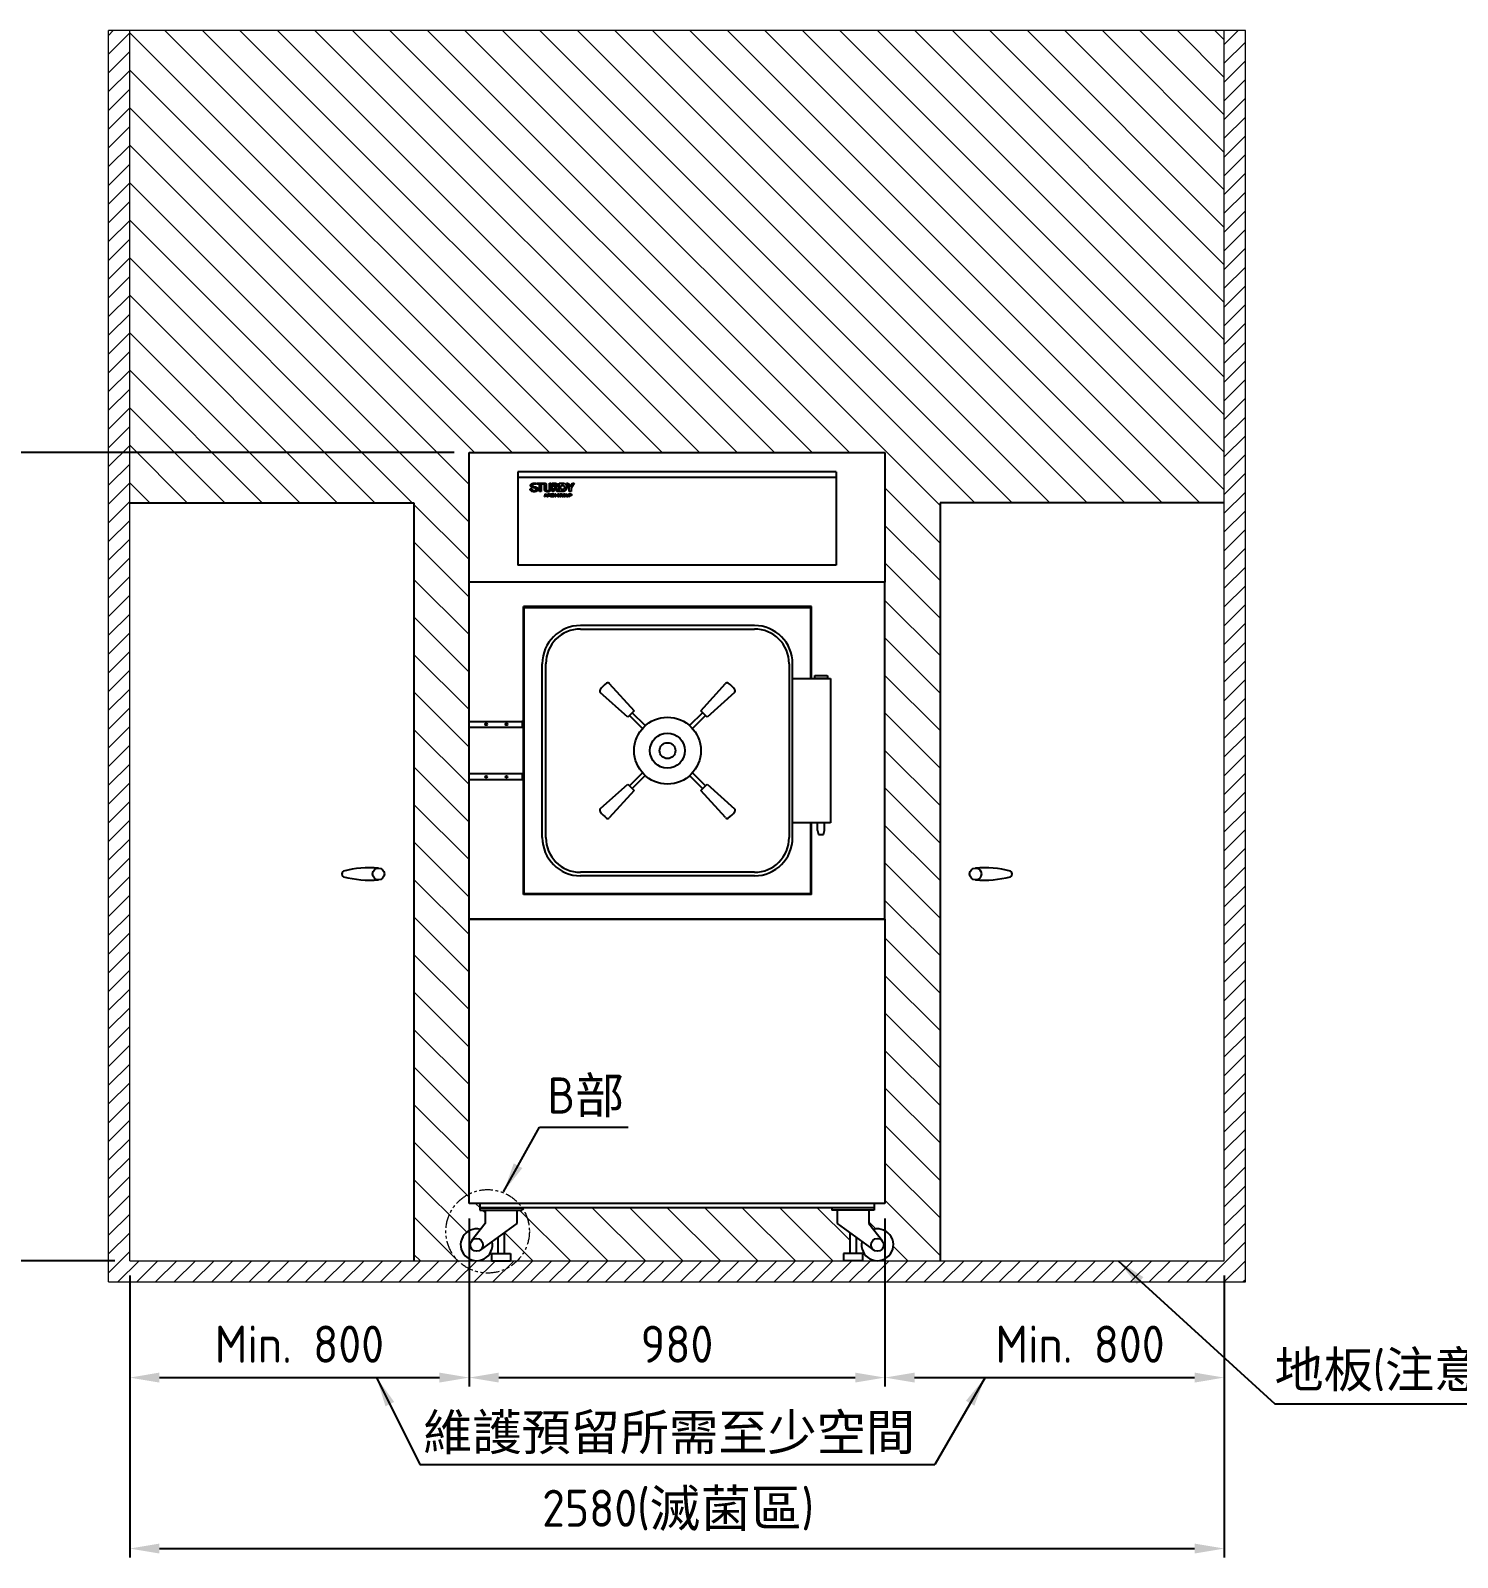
# Model space of a CAD drawing. Header units: millimetres. Extents: x -215875 to 13185, y -2277 to 9270.
# Drawn here: x 4454 to 7818, y 2066 to 5666 of the extents above; entities that cross this region are included whole.
import ezdxf

# ---------------------------------------------------------------- set-up
doc = ezdxf.new("R2010")
doc.units = ezdxf.units.MM
doc.header["$MEASUREMENT"] = 0
doc.linetypes.add('HIDDEN', pattern=[9.525, 6.35, -3.175])
doc.linetypes.add('PHANTOM2', pattern=[31.75, 15.875, -3.175, 3.175, -3.175, 3.175, -3.175])
doc.layers.get('0').update_dxf_attribs({"lineweight": 25})
for name, color, linetype, lineweight in [('D', 3, 'Continuous', 13), ('H', 2, 'HIDDEN', 15), ('S', 4, 'Continuous', 15)]:
    doc.layers.add(name, color=color, linetype=linetype, lineweight=lineweight)
doc.styles.get("Standard").update_dxf_attribs({"font": 'KAIU.TTF'})
doc.styles.add('STU25', font='isocp2.shx')
doc.dimstyles.new('STU25', dxfattribs={"dimscale": 35, "dimtxt": 2.5, "dimasz": 2, "dimexe": 0.6, "dimexo": 1, "dimgap": 1, "dimtad": 1, "dimdsep": 46, "dimtxsty": 'STU25', "dimcen": 2, "dimazin": 2, "dimtfac": 1, "dimtmove": 0, "dimatfit": 3, "dimfxl": 0, "dimtolj": 1, "dimtzin": 0, "dimarcsym": 0})
doc.dimstyles.new('STU25$7', dxfattribs={"dimscale": 35, "dimtxt": 2.5, "dimasz": 2, "dimexe": 1.25, "dimexo": 0.625, "dimgap": 1, "dimtad": 0, "dimdec": 4, "dimdsep": 46, "dimtxsty": 'STU25', "dimcen": 2.5, "dimazin": 2, "dimtfac": 1, "dimtdec": 4, "dimtmove": 0, "dimatfit": 3, "dimfxl": 0, "dimtolj": 1, "dimtzin": 0, "dimarcsym": 0})
pattern_1 = [(135, (189720.45, 3503.43), (-44.194174, -44.194174), [])]

# ---------------------------------------------------------------- blocks, each defined once
blk = doc.blocks.new('*D3')
at = {"layer": 'D', "color": 0, "lineweight": -2}
for p, q in [((4688, 2730.7), (4688, 2066.3)), ((7268, 2730.7), (7268, 2066.3)), ((4758, 2087.3), (7198, 2087.3))]:
    blk.add_line(p, q, dxfattribs=at)
at = {"layer": 'D', "color": 0}
for points in [[(4758, 2098.9), (4758, 2075.6), (4688, 2087.3)], [(7198, 2075.6), (7198, 2098.9), (7268, 2087.3)]]:
    blk.add_solid(points, dxfattribs=at)
at = {"layer": 'Defpoints', "color": 0}
for p in [(4688, 2765.7), (7268, 2765.7), (7268, 2087.3)]:
    blk.add_point(p, dxfattribs=at)
at = {"layer": 'D', "color": 0, "insert": (5980.5, 2177.4), "char_height": 87.5, "attachment_point": 5, "style": 'STU25'}
blk.add_mtext('\\A1;2580({\\f標楷體|b0|i0|c136|p65;滅菌區})', dxfattribs=at)
blk = doc.blocks.new('*D5')
at = {"layer": 'D', "color": 0, "lineweight": -2}
for p, q in [((5488, 2748.7), (5488, 2469.3)), ((4688, 2730.7), (4688, 2469.3)), ((4758, 2490.3), (5418, 2490.3))]:
    blk.add_line(p, q, dxfattribs=at)
at = {"layer": 'D', "color": 0}
for points in [[(4758, 2502), (4758, 2478.6), (4688, 2490.3)], [(5418, 2478.6), (5418, 2502), (5488, 2490.3)]]:
    blk.add_solid(points, dxfattribs=at)
at = {"layer": 'Defpoints', "color": 0}
for p in [(5488, 2783.7), (4688, 2765.7), (5488, 2490.3)]:
    blk.add_point(p, dxfattribs=at)
at = {"layer": 'D', "color": 0, "insert": (5088, 2569.1), "char_height": 87.5, "attachment_point": 5, "style": 'STU25'}
blk.add_mtext('\\A1;Min. 800', dxfattribs=at)
blk = doc.blocks.new('*D6')
at = {"layer": 'D', "color": 0, "lineweight": -2}
for p, q in [((6468, 2865.7), (6468, 2469.3)), ((7268, 2730.7), (7268, 2469.3)), ((6538, 2490.3), (7198, 2490.3))]:
    blk.add_line(p, q, dxfattribs=at)
at = {"layer": 'D', "color": 0}
for points in [[(6538, 2502), (6538, 2478.6), (6468, 2490.3)], [(7198, 2478.6), (7198, 2502), (7268, 2490.3)]]:
    blk.add_solid(points, dxfattribs=at)
at = {"layer": 'Defpoints', "color": 0}
for p in [(6468, 2900.7), (7268, 2765.7), (7268, 2490.3)]:
    blk.add_point(p, dxfattribs=at)
at = {"layer": 'D', "color": 0, "insert": (6928, 2569.1), "char_height": 87.5, "attachment_point": 5, "style": 'STU25'}
blk.add_mtext('\\A1;Min. 800', dxfattribs=at)
blk = doc.blocks.new('*D18')
at = {"layer": 'D', "color": 0, "lineweight": -2}
for p, q in [((5488, 2865.7), (5488, 2469.3)), ((6468, 2865.7), (6468, 2469.3)), ((5558, 2490.3), (6398, 2490.3))]:
    blk.add_line(p, q, dxfattribs=at)
at = {"layer": 'D', "color": 0}
for points in [[(5558, 2502), (5558, 2478.6), (5488, 2490.3)], [(6398, 2478.6), (6398, 2502), (6468, 2490.3)]]:
    blk.add_solid(points, dxfattribs=at)
at = {"layer": 'Defpoints', "color": 0}
for p in [(5488, 2900.7), (6468, 2900.7), (6468, 2490.3)]:
    blk.add_point(p, dxfattribs=at)
at = {"layer": 'D', "color": 0, "insert": (5978, 2569.1), "char_height": 87.5, "attachment_point": 5, "style": 'STU25'}
blk.add_mtext('\\A1;980', dxfattribs=at)
blk = doc.blocks.new('*D26')
at = {"layer": 'D', "color": 0, "lineweight": -2}
for p, q in [((5453, 4670.7), (4385.6, 4670.7)), ((4406.6, 4600.7), (4406.6, 2835.7)), ((4653, 2765.7), (4385.6, 2765.7))]:
    blk.add_line(p, q, dxfattribs=at)
at = {"layer": 'D', "color": 0}
for points in [[(4418.3, 4600.7), (4394.9, 4600.7), (4406.6, 4670.7)], [(4394.9, 2835.7), (4418.3, 2835.7), (4406.6, 2765.7)]]:
    blk.add_solid(points, dxfattribs=at)
at = {"layer": 'Defpoints', "color": 0}
for p in [(5488, 4670.7), (4406.6, 2765.7), (4688, 2765.7)]:
    blk.add_point(p, dxfattribs=at)
at = {"layer": 'D', "color": 0, "insert": (4327.9, 3718.2), "char_height": 87.5, "attachment_point": 5, "rotation": 90, "style": 'STU25'}
blk.add_mtext('\\A1;1905', dxfattribs=at)

msp = doc.modelspace()

# ---------------------------------------------------------------- hatches: boundary and pattern name
at = {"layer": 'D', "ltscale": 10}
h = msp.add_hatch(dxfattribs=at)
h.set_pattern_fill('ANSI31', color=256, scale=500, angle=90, style=0)
h.set_pattern_definition(pattern_1)
h.paths.add_polyline_path([(7268.036, 4775.699), (7268.036, 5665.699), (4688.036, 5665.699), (4688.036, 4552.634), (5358.036, 4552.634), (5358.036, 2765.699), (5505.536, 2765.699, -1.1342424), (5514.859, 2839.522), (5525.536, 2853.199), (5525.536, 2885.199), (5513.036, 2885.199), (5513.036, 2890.699), (5513.036, 2900.699), (5488.036, 2900.699), (5488.036, 3570.699), (5488.036, 3901.199), (5488.036, 3968.199), (5488.036, 4035.199), (5488.036, 4365.699), (5488.036, 4670.699), (6468.036, 4670.699), (6468.036, 4365.699), (6468.036, 3570.699), (6468.036, 2900.699), (6443.036, 2900.699), (6443.036, 2890.699), (6443.036, 2885.199), (6430.536, 2885.199), (6430.536, 2853.199), (6441.212, 2839.522, -1.1342424), (6450.536, 2765.699), (6598.036, 2765.699), (6598.036, 4552.634), (7268.036, 4552.634), (7268.036, 4765.699)])
h = msp.add_hatch(dxfattribs=at)
h.set_pattern_fill('ANSI31', color=256, scale=500, angle=90, style=0)
h.set_pattern_definition(pattern_1)
h.paths.add_polyline_path([(6385.536, 2782.699), (6385.536, 2831.57), (6355.536, 2853.199), (6355.536, 2885.199), (6343.036, 2885.199), (6343.036, 2890.699), (5613.036, 2890.699), (5613.036, 2885.199), (5600.536, 2885.199), (5600.536, 2853.199), (5570.536, 2831.57), (5570.536, 2782.699), (5585.536, 2782.699), (5585.536, 2765.699), (6370.536, 2765.699), (6370.536, 2782.699)])
at = {"layer": 'H'}
h = msp.add_hatch(dxfattribs=at)
h.set_pattern_fill('ANSI31', color=256, scale=250, style=0)
h.set_pattern_definition([(45, (201783.01, 3130.027), (-22.097087, 22.097087), [])])
h.paths.add_polyline_path([(7318.036, 2715.699), (7318.036, 5665.699), (7268.036, 5665.699), (7268.036, 2765.699), (5585.536, 2765.699), (5540.536, 2765.699), (4688.036, 2765.699), (4688.036, 5665.699), (4638.036, 5665.699), (4638.036, 2715.699)])

# ---------------------------------------------------------------- linework, layer by layer
for p, q in [((5488.036, 4670.699), (6468.036, 4670.699)), ((5488.036, 4365.699), (5488.036, 4670.699)), ((6468.036, 4670.699), (6468.036, 4365.699)), ((5603.036, 4625.699), (5603.036, 4405.699)), ((6353.036, 4625.699), (5603.036, 4625.699)), ((6353.036, 4611.692), (5603.036, 4611.692)), ((6353.036, 4625.699), (6353.036, 4405.699)), ((5665.58, 4566.307), (5668.222, 4573.81)), ((5669.046, 4573.063), (5667.696, 4569.211)), ((5668.222, 4573.81), (5669.997, 4573.81)), ((5669.23, 4573.063), (5669.046, 4573.063)), ((5670.579, 4569.211), (5669.23, 4573.063)), ((5669.997, 4573.81), (5672.681, 4566.307)), ((5680.11, 4566.307), (5680.11, 4573.81)), ((5680.11, 4573.81), (5685.578, 4573.81)), ((5685.578, 4573.01), (5681.204, 4573.01)), ((5681.204, 4573.01), (5681.204, 4570.674)), ((5685.578, 4573.81), (5685.578, 4573.01)), ((5688.491, 4570.074), (5685.892, 4573.81)), ((5685.892, 4573.81), (5687.113, 4573.81)), ((5687.113, 4573.81), (5689.087, 4570.864)), ((5689.087, 4570.864), (5691.104, 4573.81)), ((5692.311, 4573.81), (5689.698, 4570.085)), ((5691.104, 4573.81), (5692.311, 4573.81)), ((5706.093, 4590.959), (5702.392, 4590.951)), ((5702.392, 4590.951), (5702.392, 4586.327)), ((5702.392, 4586.327), (5706.117, 4586.327)), ((5706.096, 4594.826), (5706.093, 4590.959)), ((5710.784, 4594.826), (5706.096, 4594.826)), ((5706.117, 4586.327), (5706.117, 4582.601)), ((5706.117, 4582.601), (5710.763, 4582.601)), ((5710.763, 4582.601), (5710.763, 4586.348)), ((5710.763, 4586.348), (5714.574, 4586.348)), ((5710.784, 4590.994), (5710.784, 4594.826)), ((5714.574, 4590.994), (5710.784, 4590.994)), ((5714.574, 4586.348), (5714.574, 4590.994)), ((4688.036, 4552.634), (5358.036, 4552.634)), ((5358.036, 4552.634), (5358.036, 2765.699)), ((5666.674, 4566.307), (5665.58, 4566.307)), ((5667.441, 4568.422), (5666.674, 4566.307)), ((5670.863, 4568.422), (5667.441, 4568.422)), ((5667.696, 4569.211), (5670.579, 4569.211)), ((5671.602, 4566.307), (5670.863, 4568.422)), ((5672.681, 4566.307), (5671.602, 4566.307)), ((5685.578, 4566.307), (5680.11, 4566.307)), ((5681.204, 4570.674), (5685.252, 4570.674)), ((5685.252, 4569.875), (5681.204, 4569.875)), ((5681.204, 4569.875), (5681.204, 4567.107)), ((5681.204, 4567.107), (5685.578, 4567.107)), ((5685.252, 4570.674), (5685.252, 4569.875)), ((5685.578, 4567.107), (5685.578, 4566.307)), ((5685.878, 4566.307), (5688.491, 4570.074)), ((5687.127, 4566.307), (5685.878, 4566.307)), ((5689.101, 4569.275), (5687.127, 4566.307)), ((5691.089, 4566.307), (5689.101, 4569.275)), ((5689.698, 4570.085), (5692.339, 4566.307)), ((5692.339, 4566.307), (5691.089, 4566.307)), ((6598.036, 4552.634), (6598.036, 2765.699)), ((7268.036, 4552.634), (6598.036, 4552.634)), ((6353.036, 4405.699), (5603.036, 4405.699)), ((6468.036, 4365.699), (5488.036, 4365.699)), ((6468.036, 4365.699), (5488.036, 4365.699)), ((5488.036, 3570.699), (5488.036, 4365.699)), ((6468.036, 3570.699), (6468.036, 4365.699)), ((6295.036, 4307.699), (5616.036, 4307.699)), ((5616.036, 3628.699), (5616.036, 4307.699)), ((6295.036, 4138.199), (6295.036, 4307.699)), ((6160.536, 4263.199), (5750.536, 4263.199)), ((5750.536, 4254.899), (6160.536, 4254.899)), ((5660.536, 3763.199), (5660.536, 4173.199)), ((5668.836, 3763.199), (5668.836, 4173.199)), ((6242.236, 4173.199), (6242.236, 3763.199)), ((6250.536, 3763.199), (6250.536, 4173.199)), ((6302.536, 4144.699), (6303.036, 4145.199)), ((6302.536, 4138.699), (6302.536, 4144.699)), ((6303.036, 4145.199), (6332.036, 4145.199)), ((6332.036, 4145.199), (6332.536, 4144.699)), ((6332.536, 4144.699), (6332.536, 4138.699)), ((5861.954, 4046.931), (5797.254, 4105.268)), ((5818.467, 4126.481), (5876.803, 4061.781)), ((6034.268, 4061.781), (6092.604, 4126.481)), ((6113.817, 4105.268), (6049.117, 4046.931)), ((6250.536, 4138.199), (6340.036, 4138.199)), ((6303.036, 4138.199), (6302.536, 4138.699)), ((6332.036, 4138.199), (6303.036, 4138.199)), ((6332.536, 4138.699), (6332.036, 4138.199)), ((6340.036, 4138.199), (6340.036, 3798.199)), ((5488.036, 3901.199), (5488.036, 4035.199)), ((5490.036, 4037.199), (5612.036, 4037.199)), ((5614.036, 4023.199), (5614.036, 4035.199)), ((5876.803, 4061.781), (5861.954, 4046.931)), ((5866.02, 4050.997), (5896.593, 4020.424)), ((5903.311, 4027.141), (5872.738, 4057.715)), ((6038.334, 4057.715), (6007.76, 4027.141)), ((6014.478, 4020.424), (6045.051, 4050.997)), ((6049.117, 4046.931), (6034.268, 4061.781)), ((5488.036, 4023.199), (5616.036, 4023.199)), ((5616.036, 3913.199), (5488.036, 3913.199)), ((5612.036, 3899.199), (5490.036, 3899.199)), ((5614.036, 3901.199), (5614.036, 3913.199)), ((5797.638, 3831.477), (5861.954, 3889.467)), ((5861.954, 3889.467), (5876.803, 3874.618)), ((5896.593, 3915.975), (5866.02, 3885.401)), ((5872.738, 3878.684), (5903.311, 3909.257)), ((6007.76, 3909.257), (6038.334, 3878.684)), ((6045.051, 3885.401), (6014.478, 3915.975)), ((6034.268, 3874.618), (6049.117, 3889.467)), ((6049.117, 3889.467), (6113.817, 3831.131)), ((5876.803, 3874.618), (5818.467, 3809.918)), ((6092.258, 3810.302), (6034.268, 3874.618)), ((6340.036, 3798.199), (6250.536, 3798.199)), ((6295.036, 3628.699), (6295.036, 3798.199)), ((6309.536, 3780.199), (6309.536, 3798.199)), ((6309.536, 3780.199), (6311.536, 3770.199)), ((6323.536, 3770.199), (6325.536, 3780.199)), ((6325.536, 3780.199), (6325.536, 3798.199)), ((6311.536, 3770.199), (6323.536, 3770.199)), ((6160.536, 3681.499), (5750.536, 3681.499)), ((6160.536, 3673.199), (5750.536, 3673.199)), ((6295.036, 3628.699), (5616.036, 3628.699)), ((6468.036, 3570.699), (5488.036, 3570.699)), ((5488.036, 3570.699), (6468.036, 3570.699)), ((5488.036, 2900.699), (5488.036, 3570.699)), ((6468.036, 3570.699), (6468.036, 2900.699)), ((6468.036, 2900.699), (5488.036, 2900.699)), ((5513.036, 2900.699), (5513.036, 2890.699)), ((6443.036, 2890.699), (5513.036, 2890.699)), ((5513.036, 2890.699), (5613.036, 2890.699)), ((5513.036, 2890.699), (5513.036, 2885.199)), ((5513.036, 2885.199), (5613.036, 2885.199)), ((5525.536, 2885.199), (5525.536, 2853.199)), ((5600.536, 2885.199), (5600.536, 2853.199)), ((5613.036, 2890.699), (5613.036, 2885.199)), ((6443.036, 2890.699), (6343.036, 2890.699)), ((6343.036, 2890.699), (6343.036, 2885.199)), ((6443.036, 2885.199), (6343.036, 2885.199)), ((6355.536, 2885.199), (6355.536, 2853.199)), ((6430.536, 2885.199), (6430.536, 2853.199)), ((6443.036, 2900.699), (6443.036, 2890.699)), ((6443.036, 2890.699), (6443.036, 2885.199)), ((5525.536, 2853.199), (5493.711, 2812.429)), ((5600.536, 2853.199), (5514.308, 2791.032)), ((6355.536, 2853.199), (6441.763, 2791.032)), ((6430.536, 2853.199), (6462.36, 2812.429)), ((5555.536, 2820.756), (5555.536, 2782.699)), ((5570.536, 2831.57), (5570.536, 2782.699)), ((6385.536, 2831.57), (6385.536, 2782.699)), ((6400.536, 2820.756), (6400.536, 2782.699)), ((5540.536, 2782.699), (5540.536, 2765.699)), ((5540.536, 2782.699), (5585.536, 2782.699)), ((5585.536, 2782.699), (5585.536, 2765.699)), ((6415.536, 2782.699), (6370.536, 2782.699)), ((6370.536, 2782.699), (6370.536, 2765.699)), ((6415.536, 2782.699), (6415.536, 2765.699)), ((5540.536, 2765.699), (5585.536, 2765.699)), ((6415.536, 2765.699), (6370.536, 2765.699))]:
    msp.add_line(p, q)
msp.add_lwpolyline([(6293.036, 3798.199), (6293.036, 3630.699), (5618.036, 3630.699), (5618.036, 4305.699), (6293.036, 4305.699), (6293.036, 4138.199)])
for centre, radius in [((5528.036, 4030.199), 2.25), ((5576.036, 4030.199), 2.25), ((5955.536, 3968.199), 78.75), ((5955.536, 3968.199), 41.25), ((5955.536, 3968.199), 18.75), ((5528.036, 3906.199), 2.25), ((5576.036, 3906.199), 2.25), ((5274.412, 3677.532), 13.838), ((6681.659, 3677.532), 13.838), ((5505.536, 2803.199), 15), ((6450.536, 2803.199), 15)]:
    msp.add_circle(centre, radius)
for centre, radius, start, end in [((5750.536, 4173.199), 90, 90, 180), ((5750.536, 4173.199), 81.7, 90, 180), ((6160.536, 4173.199), 90, 0, 90), ((6160.536, 4173.199), 81.7, 0, 90), ((5800.794, 4108.808), 5.007, 146.352885, 225), ((5843.055, 4080.68), 55.773, 123.647115, 146.352885), ((5814.927, 4122.941), 5.007, 39.078128, 123.647115), ((6096.144, 4122.941), 5.007, 56.352885, 135), ((6068.016, 4080.68), 55.773, 33.647115, 56.352885), ((6110.277, 4108.808), 5.007, 309.078128, 33.647115), ((5490.036, 4035.199), 2, 90, 180), ((5612.036, 4035.199), 2, 0, 90), ((5490.036, 3901.199), 2, 180, 270), ((5612.036, 3901.199), 2, 270, 0), ((5800.794, 3827.59), 5.007, 129.078078, 213.647115), ((5843.055, 3855.719), 55.773, 213.647115, 236.352885), ((6068.016, 3855.719), 55.773, 303.647115, 326.352885), ((6110.277, 3827.59), 5.007, 326.352885, 45), ((5814.927, 3813.458), 5.007, 236.352885, 315), ((6096.144, 3813.458), 5.007, 219.078078, 303.647115), ((5750.536, 3763.199), 90, 180, 270), ((5750.536, 3763.199), 81.7, 180, 270), ((6160.536, 3763.199), 90, 270, 0), ((6160.536, 3763.199), 81.7, 270, 0), ((5195.396, 3677.532), 7.438, 92.871294, 267.128706), ((5254.782, 3439.65), 252.485, 85.540935, 104.343446), ((6701.289, 3439.65), 252.485, 75.656554, 94.459065), ((6760.675, 3677.532), 7.438, 272.871294, 87.128706), ((5254.782, 3915.415), 252.485, 255.656554, 274.459065), ((6701.289, 3915.415), 252.485, 265.540935, 284.343446), ((5505.536, 2803.199), 37.5, 75.603503, 12.212234), ((6450.536, 2803.199), 37.5, 167.787766, 104.396497)]:
    msp.add_arc(centre, radius, start, end)
for points in [[(5632.844, 4582.355), (5632.349, 4583.236), (5632.09, 4584.277), (5632.07, 4585.476)], [(5632.07, 4585.476), (5632.07, 4585.476), (5635.935, 4585.476), (5635.935, 4585.476)], [(5634.821, 4580.188), (5633.996, 4580.751), (5633.337, 4581.474), (5632.844, 4582.355)], [(5633.925, 4590.302), (5633.553, 4590.737), (5633.29, 4591.201), (5633.137, 4591.692)], [(5633.6, 4595.741), (5634.064, 4596.458), (5634.677, 4597.053), (5635.44, 4597.526)], [(5635.425, 4589.115), (5634.795, 4589.471), (5634.296, 4589.866), (5633.925, 4590.302)], [(5637.728, 4578.934), (5636.615, 4579.207), (5635.645, 4579.624), (5634.821, 4580.188)], [(5637.79, 4588.256), (5636.841, 4588.475), (5636.053, 4588.761), (5635.425, 4589.115)], [(5635.44, 4597.526), (5636.202, 4597.998), (5636.82, 4598.285), (5637.788, 4598.514)], [(5635.935, 4585.476), (5635.935, 4584.732), (5636.078, 4584.095), (5636.367, 4583.568)], [(5636.367, 4583.568), (5636.656, 4583.041), (5637.058, 4582.609), (5637.573, 4582.273)], [(5638.13, 4595.604), (5637.737, 4595.412), (5637.413, 4595.154), (5637.155, 4594.827)], [(5637.496, 4591.978), (5637.98, 4591.588), (5638.613, 4591.292), (5639.397, 4591.093)], [(5637.573, 4582.273), (5638.088, 4581.936), (5638.68, 4581.692), (5639.351, 4581.537)], [(5641.639, 4587.371), (5640.597, 4587.598), (5639.315, 4587.894), (5637.79, 4588.256)], [(5639.409, 4595.939), (5638.938, 4595.841), (5638.521, 4595.795), (5638.13, 4595.604)], [(5639.397, 4591.093), (5639.479, 4591.075), (5639.803, 4590.996), (5640.37, 4590.86)], [(5646.407, 4596.032), (5646.407, 4596.032), (5640.044, 4596.071), (5639.409, 4595.939)], [(5640.37, 4590.86), (5640.937, 4590.723), (5641.571, 4590.575), (5642.272, 4590.411)], [(5644.374, 4586.649), (5643.591, 4586.903), (5642.679, 4587.144), (5641.639, 4587.371)], [(5642.272, 4590.411), (5642.972, 4590.247), (5643.658, 4590.088), (5644.328, 4589.933)], [(5643.694, 4581.565), (5644.292, 4581.737), (5644.777, 4581.96), (5645.148, 4582.233)], [(5644.328, 4589.933), (5644.998, 4589.778), (5645.477, 4589.665), (5645.765, 4589.592)], [(5645.626, 4585.9), (5645.245, 4586.253), (5644.827, 4586.502), (5644.374, 4586.649)], [(5647.311, 4579.942), (5646.486, 4579.451), (5645.549, 4579.093), (5644.498, 4578.866)], [(5645.148, 4582.233), (5645.519, 4582.505), (5645.786, 4582.819), (5645.951, 4583.173)], [(5645.765, 4589.592), (5646.486, 4589.393), (5647.115, 4589.12), (5647.652, 4588.775)], [(5646.42, 4598.747), (5646.42, 4598.747), (5646.407, 4596.032), (5646.407, 4596.032)], [(5649.306, 4581.838), (5648.801, 4581.065), (5648.135, 4580.434), (5647.311, 4579.942)], [(5647.599, 4595.99), (5647.599, 4595.99), (5647.599, 4598.747), (5647.599, 4598.747)], [(5647.599, 4598.747), (5647.599, 4598.747), (5666.033, 4598.747), (5666.033, 4598.747)], [(5653.975, 4595.99), (5653.975, 4595.99), (5647.599, 4595.99), (5647.599, 4595.99)], [(5647.652, 4588.775), (5648.188, 4588.43), (5648.635, 4588.035), (5648.997, 4587.59)], [(5648.997, 4587.59), (5649.357, 4587.144), (5649.624, 4586.667), (5649.8, 4586.158)], [(5653.975, 4578.778), (5653.975, 4578.778), (5653.975, 4595.99), (5653.975, 4595.99)], [(5658.123, 4578.778), (5658.123, 4578.778), (5653.975, 4578.778), (5653.975, 4578.778)], [(5663.16, 4595.99), (5663.16, 4595.99), (5658.123, 4595.99), (5658.123, 4595.99)], [(5658.123, 4595.99), (5658.123, 4595.99), (5658.123, 4578.778), (5658.123, 4578.778)], [(5663.708, 4595.99), (5663.708, 4595.99), (5663.16, 4595.99), (5663.16, 4595.99)], [(5664.947, 4595.617), (5664.317, 4596.088), (5663.708, 4595.99), (5663.708, 4595.99)], [(5665.412, 4594.516), (5665.346, 4594.97), (5665.212, 4595.42), (5664.947, 4595.617)], [(5665.412, 4598.747), (5665.412, 4598.747), (5666.81, 4598.747), (5666.81, 4598.747)], [(5665.412, 4586.521), (5665.412, 4586.521), (5665.412, 4590.983), (5665.412, 4594.516)], [(5666.45, 4581.468), (5665.76, 4582.524), (5665.412, 4584.21), (5665.412, 4586.521)], [(5669.27, 4579.078), (5668.085, 4579.613), (5667.143, 4580.41), (5666.45, 4581.468)], [(5666.81, 4598.747), (5666.81, 4598.747), (5667.962, 4598.822), (5668.855, 4597.834)], [(5668.855, 4597.834), (5669.67, 4596.932), (5669.56, 4595.822), (5669.56, 4595.822)], [(5669.56, 4595.822), (5669.56, 4595.822), (5669.56, 4586.494), (5669.56, 4586.494)], [(5669.56, 4586.494), (5669.56, 4584.279), (5669.936, 4582.81), (5670.685, 4582.09)], [(5673.392, 4566.307), (5673.392, 4566.307), (5673.392, 4573.81), (5673.392, 4573.81)], [(5673.392, 4573.81), (5673.392, 4573.81), (5676.389, 4573.81), (5676.389, 4573.81)], [(5676.36, 4573.01), (5676.36, 4573.01), (5674.486, 4573.01), (5674.486, 4573.01)], [(5674.486, 4573.01), (5674.486, 4573.01), (5674.486, 4570.064), (5674.486, 4570.064)], [(5678.022, 4571.8), (5678.022, 4572.863), (5676.957, 4573.01), (5676.36, 4573.01)], [(5676.389, 4573.81), (5678.675, 4573.81), (5679.115, 4572.463), (5679.115, 4571.821)], [(5676.389, 4570.064), (5676.985, 4570.064), (5678.022, 4570.222), (5678.022, 4571.285)], [(5676.423, 4582.077), (5677.122, 4582.789), (5677.47, 4584.162), (5677.47, 4586.198)], [(5679.115, 4571.274), (5679.115, 4570.611), (5678.675, 4569.264), (5676.446, 4569.264)], [(5677.47, 4586.198), (5677.47, 4586.198), (5677.47, 4598.747), (5677.47, 4598.747)], [(5677.47, 4598.747), (5677.47, 4598.747), (5681.091, 4598.747), (5681.091, 4598.747)], [(5680.219, 4581.508), (5679.64, 4580.507), (5678.8, 4579.716), (5677.703, 4579.14)], [(5678.022, 4571.285), (5678.022, 4571.285), (5678.022, 4571.8), (5678.022, 4571.8)], [(5679.115, 4571.821), (5679.115, 4571.821), (5679.115, 4571.274), (5679.115, 4571.274)], [(5681.091, 4586.482), (5681.091, 4584.169), (5680.799, 4582.512), (5680.219, 4581.508)], [(5681.091, 4598.747), (5681.091, 4598.747), (5681.091, 4586.482), (5681.091, 4586.482)], [(5683.43, 4578.778), (5683.43, 4578.778), (5683.43, 4598.747), (5683.43, 4598.747)], [(5683.43, 4598.747), (5683.43, 4598.747), (5690.893, 4598.747), (5690.893, 4598.747)], [(5687.336, 4578.778), (5687.336, 4578.778), (5683.43, 4578.778), (5683.43, 4578.778)], [(5688.782, 4596.016), (5688.782, 4596.016), (5687.336, 4596.016), (5687.336, 4596.016)], [(5687.336, 4596.016), (5687.336, 4596.016), (5687.336, 4589.685), (5687.336, 4589.685)], [(5687.336, 4589.685), (5687.336, 4589.685), (5688.284, 4589.685), (5688.284, 4589.685)], [(5689.592, 4586.954), (5689.592, 4586.954), (5687.336, 4586.954), (5687.336, 4586.954)], [(5687.336, 4586.954), (5687.336, 4586.954), (5687.336, 4578.778), (5687.336, 4578.778)], [(5688.284, 4589.685), (5689.99, 4589.685), (5691.174, 4590.059), (5691.835, 4590.807)], [(5692.026, 4595.293), (5691.495, 4595.773), (5690.413, 4596.016), (5688.782, 4596.016)], [(5694.567, 4578.778), (5694.567, 4578.778), (5689.592, 4586.954), (5689.592, 4586.954)], [(5690.893, 4598.747), (5692.423, 4598.747), (5693.585, 4598.556), (5694.386, 4598.176)], [(5695.961, 4590.49), (5695.286, 4589.453), (5694.334, 4588.66), (5693.105, 4588.113)], [(5693.105, 4588.113), (5693.105, 4588.113), (5699.619, 4578.778), (5699.619, 4578.778)], [(5694.386, 4598.176), (5695.183, 4597.792), (5695.815, 4597.213), (5696.278, 4596.435)], [(5699.619, 4578.778), (5699.619, 4578.778), (5694.567, 4578.778), (5694.567, 4578.778)], [(5695.834, 4568.233), (5695.834, 4568.233), (5695.834, 4571.895), (5695.834, 4571.895)], [(5696.928, 4571.874), (5696.928, 4571.874), (5696.928, 4568.233), (5696.928, 4568.233)], [(5699.996, 4598.747), (5699.996, 4598.747), (5704.864, 4598.723), (5706.727, 4598.755)], [(5699.996, 4578.778), (5699.996, 4578.778), (5699.996, 4598.747), (5699.996, 4598.747)], [(5706.952, 4578.778), (5705.681, 4578.729), (5699.996, 4578.778), (5699.996, 4578.778)], [(5701.557, 4571.885), (5701.557, 4571.885), (5700.464, 4571.885), (5700.464, 4571.885)], [(5702.908, 4566.307), (5702.908, 4566.307), (5702.908, 4573.81), (5702.908, 4573.81)], [(5702.908, 4573.81), (5702.908, 4573.81), (5705.905, 4573.81), (5705.905, 4573.81)], [(5705.876, 4573.01), (5705.876, 4573.01), (5704.001, 4573.01), (5704.001, 4573.01)], [(5704.001, 4573.01), (5704.001, 4573.01), (5704.001, 4570.274), (5704.001, 4570.274)], [(5707.552, 4571.8), (5707.552, 4572.863), (5706.473, 4573.01), (5705.876, 4573.01)], [(5705.905, 4573.81), (5708.191, 4573.81), (5708.645, 4572.474), (5708.645, 4571.832)], [(5705.905, 4570.274), (5706.501, 4570.274), (5707.552, 4570.432), (5707.552, 4571.485)], [(5706.727, 4598.755), (5708.59, 4598.787), (5711.93, 4598.787), (5713.961, 4597.642)], [(5708.645, 4571.474), (5708.645, 4570.916), (5708.305, 4569.875), (5706.813, 4569.548)], [(5716.266, 4582.505), (5713.726, 4578.65), (5709.457, 4578.876), (5706.952, 4578.778)], [(5707.552, 4571.485), (5707.552, 4571.485), (5707.552, 4571.8), (5707.552, 4571.8)], [(5708.645, 4571.832), (5708.645, 4571.832), (5708.645, 4571.474), (5708.645, 4571.474)], [(5709.84, 4568.233), (5709.84, 4568.233), (5709.84, 4571.895), (5709.84, 4571.895)], [(5710.933, 4571.874), (5710.933, 4571.874), (5710.933, 4568.233), (5710.933, 4568.233)], [(5713.961, 4597.642), (5715.993, 4596.497), (5717.679, 4593.874), (5718, 4591.272)], [(5714.469, 4568.233), (5714.469, 4568.233), (5714.469, 4571.874), (5714.469, 4571.874)], [(5715.563, 4571.885), (5715.563, 4571.885), (5715.563, 4568.222), (5715.563, 4568.222)], [(5718, 4591.272), (5718.321, 4588.671), (5718.064, 4585.235), (5716.266, 4582.505)], [(5716.771, 4568.233), (5716.771, 4568.233), (5716.771, 4573.81), (5716.771, 4573.81)], [(5716.771, 4573.81), (5716.771, 4573.81), (5717.865, 4573.81), (5717.865, 4573.81)], [(5724.2, 4587.145), (5724.2, 4587.145), (5717.488, 4598.747), (5717.488, 4598.747)], [(5717.488, 4598.747), (5717.488, 4598.747), (5719.083, 4598.747), (5719.083, 4598.747)], [(5717.865, 4573.81), (5717.865, 4573.81), (5717.865, 4568.233), (5717.865, 4568.233)], [(5719.083, 4598.747), (5719.083, 4598.747), (5720.637, 4598.814), (5721.789, 4598.217)], [(5721.415, 4568.233), (5721.415, 4568.233), (5721.415, 4573.81), (5721.415, 4573.81)], [(5721.415, 4573.81), (5721.415, 4573.81), (5722.508, 4573.81), (5722.508, 4573.81)], [(5721.789, 4598.217), (5722.941, 4597.618), (5723.312, 4596.605), (5723.312, 4596.605)], [(5722.508, 4573.81), (5722.508, 4573.81), (5722.508, 4568.222), (5722.508, 4568.222)], [(5723.312, 4596.605), (5723.312, 4596.605), (5726.948, 4590.32), (5726.948, 4590.32)], [(5723.859, 4566.307), (5723.859, 4566.307), (5723.859, 4573.81), (5723.859, 4573.81)], [(5723.859, 4573.81), (5723.859, 4573.81), (5726.855, 4573.81), (5726.855, 4573.81)], [(5724.2, 4578.778), (5724.2, 4578.778), (5724.2, 4587.145), (5724.2, 4587.145)], [(5728.347, 4578.778), (5728.347, 4578.778), (5724.2, 4578.778), (5724.2, 4578.778)], [(5726.827, 4573.01), (5726.827, 4573.01), (5724.952, 4573.01), (5724.952, 4573.01)], [(5724.952, 4573.01), (5724.952, 4573.01), (5724.952, 4570.064), (5724.952, 4570.064)], [(5728.488, 4571.8), (5728.488, 4572.863), (5727.423, 4573.01), (5726.827, 4573.01)], [(5726.855, 4573.81), (5729.142, 4573.81), (5729.582, 4572.463), (5729.582, 4571.821)], [(5726.855, 4570.064), (5727.452, 4570.064), (5728.488, 4570.222), (5728.488, 4571.285)], [(5729.582, 4571.274), (5729.582, 4570.611), (5729.142, 4569.264), (5726.912, 4569.264)], [(5726.948, 4590.32), (5726.948, 4590.32), (5732.026, 4598.747), (5732.026, 4598.747)], [(5735.322, 4598.747), (5735.322, 4598.747), (5728.347, 4587.17), (5728.347, 4587.17)], [(5728.347, 4587.17), (5728.347, 4587.17), (5728.347, 4578.778), (5728.347, 4578.778)], [(5728.488, 4571.285), (5728.488, 4571.285), (5728.488, 4571.8), (5728.488, 4571.8)], [(5729.582, 4571.821), (5729.582, 4571.821), (5729.582, 4571.274), (5729.582, 4571.274)], [(5732.026, 4598.747), (5732.026, 4598.747), (5735.322, 4598.747), (5735.322, 4598.747)], [(5674.486, 4566.307), (5674.486, 4566.307), (5673.392, 4566.307), (5673.392, 4566.307)], [(5674.486, 4570.064), (5674.486, 4570.064), (5676.389, 4570.064), (5676.389, 4570.064)], [(5676.446, 4569.264), (5676.446, 4569.264), (5674.486, 4569.264), (5674.486, 4569.264)], [(5674.486, 4569.264), (5674.486, 4569.264), (5674.486, 4566.307), (5674.486, 4566.307)], [(5698.675, 4566.213), (5696.445, 4566.213), (5695.834, 4567.57), (5695.834, 4568.233)], [(5698.376, 4569.643), (5698.376, 4569.643), (5698.376, 4570.443), (5698.376, 4570.443)], [(5698.376, 4570.443), (5698.376, 4570.443), (5701.557, 4570.443), (5701.557, 4570.443)], [(5700.464, 4569.643), (5700.464, 4569.643), (5698.376, 4569.643), (5698.376, 4569.643)], [(5701.557, 4568.222), (5701.557, 4567.559), (5700.933, 4566.213), (5698.675, 4566.213)], [(5700.464, 4568.233), (5700.464, 4568.233), (5700.464, 4569.643), (5700.464, 4569.643)], [(5701.557, 4570.443), (5701.557, 4570.443), (5701.557, 4568.222), (5701.557, 4568.222)], [(5704.001, 4566.307), (5704.001, 4566.307), (5702.908, 4566.307), (5702.908, 4566.307)], [(5704.001, 4570.274), (5704.001, 4570.274), (5705.905, 4570.274), (5705.905, 4570.274)], [(5705.663, 4569.475), (5705.663, 4569.475), (5704.001, 4569.475), (5704.001, 4569.475)], [(5704.001, 4569.475), (5704.001, 4569.475), (5704.001, 4566.307), (5704.001, 4566.307)], [(5707.651, 4566.307), (5707.651, 4566.307), (5705.663, 4569.475), (5705.663, 4569.475)], [(5706.813, 4569.548), (5706.813, 4569.548), (5708.887, 4566.307), (5708.887, 4566.307)], [(5708.887, 4566.307), (5708.887, 4566.307), (5707.651, 4566.307), (5707.651, 4566.307)], [(5712.694, 4566.213), (5710.465, 4566.213), (5709.84, 4567.538), (5709.84, 4568.233)], [(5715.563, 4568.222), (5715.563, 4567.528), (5714.967, 4566.213), (5712.694, 4566.213)], [(5719.654, 4566.213), (5717.354, 4566.213), (5716.771, 4567.528), (5716.771, 4568.233)], [(5722.508, 4568.222), (5722.508, 4567.518), (5721.941, 4566.213), (5719.654, 4566.213)], [(5724.952, 4566.307), (5724.952, 4566.307), (5723.859, 4566.307), (5723.859, 4566.307)], [(5724.952, 4570.064), (5724.952, 4570.064), (5726.855, 4570.064), (5726.855, 4570.064)], [(5726.912, 4569.264), (5726.912, 4569.264), (5724.952, 4569.264), (5724.952, 4569.264)], [(5724.952, 4569.264), (5724.952, 4569.264), (5724.952, 4566.307), (5724.952, 4566.307)]]:
    msp.add_open_spline(points, degree=3)
for points, knots in [([(5633.137, 4591.692), (5632.982, 4592.183), (5632.905, 4592.682), (5632.905, 4593.191), (5632.905, 4594.172), (5633.137, 4595.022), (5633.6, 4595.741)], [15, 15, 15, 15, 16, 16, 16, 17, 17, 17, 17]), ([(5637.155, 4594.827), (5636.898, 4594.5), (5636.77, 4594.091), (5636.77, 4593.601), (5636.77, 4592.909), (5637.01, 4592.369), (5637.496, 4591.978)], [25, 25, 25, 25, 26, 26, 26, 27, 27, 27, 27]), ([(5644.498, 4578.866), (5643.447, 4578.639), (5642.375, 4578.524), (5641.283, 4578.524), (5640.025, 4578.524), (5638.84, 4578.662), (5637.728, 4578.934)], [39, 39, 39, 39, 40, 40, 40, 41, 41, 41, 41]), ([(5637.788, 4598.514), (5638.758, 4598.74), (5640.077, 4598.747), (5641.066, 4598.747), (5642.221, 4598.747), (5646.42, 4598.747), (5646.42, 4598.747)], [19, 19, 19, 19, 20, 20, 20, 21, 21, 21, 21]), ([(5639.351, 4581.537), (5640.02, 4581.383), (5640.747, 4581.305), (5641.53, 4581.305), (5642.375, 4581.305), (5643.096, 4581.391), (5643.694, 4581.565)], [3, 3, 3, 3, 4, 4, 4, 5, 5, 5, 5]), ([(5645.951, 4583.173), (5646.116, 4583.528), (5646.198, 4583.886), (5646.198, 4584.25), (5646.198, 4584.995), (5646.008, 4585.545), (5645.626, 4585.9)], [7, 7, 7, 7, 8, 8, 8, 9, 9, 9, 9]), ([(5649.8, 4586.158), (5649.975, 4585.649), (5650.063, 4585.139), (5650.063, 4584.632), (5650.063, 4583.541), (5649.81, 4582.609), (5649.306, 4581.838)], [35, 35, 35, 35, 36, 36, 36, 37, 37, 37, 37]), ([(5677.703, 4579.14), (5676.607, 4578.566), (5675.215, 4578.278), (5673.535, 4578.278), (5671.878, 4578.278), (5670.459, 4578.546), (5669.27, 4579.078)], [13, 13, 13, 13, 14, 14, 14, 15, 15, 15, 15]), ([(5670.685, 4582.09), (5671.439, 4581.369), (5672.413, 4581.008), (5673.609, 4581.008), (5674.788, 4581.008), (5675.726, 4581.365), (5676.423, 4582.077)], [5, 5, 5, 5, 6, 6, 6, 7, 7, 7, 7]), ([(5691.835, 4590.807), (5692.493, 4591.555), (5692.827, 4592.399), (5692.827, 4593.342), (5692.827, 4594.161), (5692.558, 4594.812), (5692.026, 4595.293)], [2, 2, 2, 2, 3, 3, 3, 4, 4, 4, 4]), ([(5695.834, 4571.895), (5695.834, 4572.537), (5696.417, 4573.884), (5698.703, 4573.884), (5700.918, 4573.884), (5701.557, 4572.6), (5701.557, 4571.885)], [2, 2, 2, 2, 3, 3, 3, 4, 4, 4, 4]), ([(5696.278, 4596.435), (5696.74, 4595.658), (5696.973, 4594.779), (5696.973, 4593.8), (5696.973, 4592.632), (5696.633, 4591.528), (5695.961, 4590.49)], [4, 4, 4, 4, 5, 5, 5, 6, 6, 6, 6]), ([(5700.464, 4571.885), (5700.464, 4572.915), (5699.271, 4573.094), (5698.703, 4573.094), (5698.121, 4573.094), (5696.928, 4572.915), (5696.928, 4571.874)], [5, 5, 5, 5, 6, 6, 6, 7, 7, 7, 7]), ([(5709.84, 4571.895), (5709.84, 4572.569), (5710.422, 4573.884), (5712.708, 4573.884), (5714.924, 4573.884), (5715.563, 4572.569), (5715.563, 4571.885)], [2, 2, 2, 2, 3, 3, 3, 4, 4, 4, 4]), ([(5714.469, 4571.874), (5714.469, 4572.926), (5713.276, 4573.094), (5712.708, 4573.094), (5712.126, 4573.094), (5710.933, 4572.926), (5710.933, 4571.874)], [0, 0, 0, 0, 1, 1, 1, 2, 2, 2, 2]), ([(5696.928, 4568.233), (5696.928, 4567.17), (5698.121, 4567.002), (5698.703, 4567.002), (5699.271, 4567.002), (5700.464, 4567.17), (5700.464, 4568.233)], [8, 8, 8, 8, 9, 9, 9, 10, 10, 10, 10]), ([(5710.933, 4568.233), (5710.933, 4567.17), (5712.126, 4567.002), (5712.708, 4567.002), (5713.276, 4567.002), (5714.469, 4567.17), (5714.469, 4568.233)], [3, 3, 3, 3, 4, 4, 4, 5, 5, 5, 5]), ([(5717.865, 4568.233), (5717.865, 4567.17), (5719.072, 4567.002), (5719.64, 4567.002), (5720.222, 4567.002), (5721.415, 4567.17), (5721.415, 4568.233)], [4, 4, 4, 4, 5, 5, 5, 6, 6, 6, 6])]:
    msp.add_open_spline(points, degree=3, knots=knots)
at = {"layer": 'D', "color": 11, "linetype": 'PHANTOM2', "ltscale": 2}
msp.add_circle((5531.689, 2835.038), 98.378, dxfattribs=at)
at = {"layer": 'S'}
for p, q in [((4638.036, 2715.699), (4638.036, 5665.699)), ((7318.036, 5665.699), (4638.036, 5665.699)), ((4688.036, 2765.699), (4688.036, 5665.699)), ((7268.036, 2765.699), (7268.036, 5665.699)), ((7318.036, 2715.699), (7318.036, 5665.699)), ((7268.036, 4765.699), (7268.036, 4775.699)), ((4688.036, 2765.699), (7268.036, 2765.699)), ((4638.036, 2715.699), (7318.036, 2715.699))]:
    msp.add_line(p, q, dxfattribs=at)

# ---------------------------------------------------------------- texts
at = {"layer": 'D', "char_height": 85, "attachment_point": 1}
for s, insert in [('{\\Fisocp2.shx;\\C3;B\\f標楷體|b0|i0|c136|p65;部}', (5672.906, 3197.807)), ('{\\C3;地板\\Fisocp2.shx;(\\f標楷體|b0|i0|c136|p65;注意需有防水層施工\\Fisocp2.shx;)}', (7386.256, 2551.671)), ('{\\C3;維護預留所需至少空間}', (5379.647, 2404.085))]:
    msp.add_mtext(s, dxfattribs=dict(at, insert=insert))

# ---------------------------------------------------------------- dimensions: what is measured, and where the dimension line sits
at = {"layer": 'D'}
dim = msp.add_linear_dim(base=(4406.602, 2765.699), p1=(5488.036, 4670.699), p2=(4688.036, 2765.699), angle=90, dimstyle='STU25', override={"dimlfac": 1}, dxfattribs=at)
dim.commit()
dim.dimension.update_dxf_attribs({"geometry": '*D26', "text_midpoint": (4327.852, 3718.199)})
dim = msp.add_linear_dim(base=(6468.036, 2490.316), p1=(5488.036, 2900.699), p2=(6468.036, 2900.699), dimstyle='STU25', dxfattribs=at)
dim.commit()
dim.dimension.update_dxf_attribs({"geometry": '*D18', "text_midpoint": (5978.036, 2569.066)})
for base, p1, text, picture, middle in [((7268.036, 2490.316), (6468.036, 2900.699), 'Min. <>', '*D6', (6928.036, 2490.316)), ((7268.036, 2087.279), (4688.036, 2765.699), '<>({\\f標楷體|b0|i0|c136|p65;滅菌區})', '*D3', (5980.461, 2087.279))]:
    dim = msp.add_linear_dim(base=base, p1=p1, p2=(7268.036, 2765.699), text=text, dimstyle='STU25', dxfattribs=at)
    dim.commit()
    dim.dimension.update_dxf_attribs({"geometry": picture, "text_midpoint": middle, "dimtype": 160})
dim = msp.add_linear_dim(base=(5488.036, 2490.316), p1=(4688.036, 2765.699), p2=(5488.036, 2783.699), text='Min. <>', dimstyle='STU25', dxfattribs=at)
dim.commit()
dim.dimension.update_dxf_attribs({"geometry": '*D5', "text_midpoint": (5088.036, 2569.066)})

# ---------------------------------------------------------------- leaders
for points, override in [([(5569.436, 2928.526), (5653.771, 3080.89), (5862.869, 3080.89)], {"dimgap": 1, "dimtad": 0}), ([(7017.848, 2765.699), (7386.945, 2428.791), (8781.637, 2428.791)], {"dimgap": 1, "dimtad": 0}), ([(5269.954, 2490.316), (5372.03, 2285.602), (6585.467, 2285.602)], {"dimexe": 0.6, "dimexo": 1, "dimtad": 1, "dimdec": 2, "dimcen": 2, "dimtdec": 2}), ([(6704.078, 2490.316), (6585.467, 2285.602)], {"dimexe": 0.6, "dimexo": 1, "dimtad": 1, "dimdec": 2, "dimcen": 2, "dimtdec": 2})]:
    msp.add_leader(points, dimstyle='STU25$7', override=override, dxfattribs=at)

doc.saveas('drawing.dxf')
